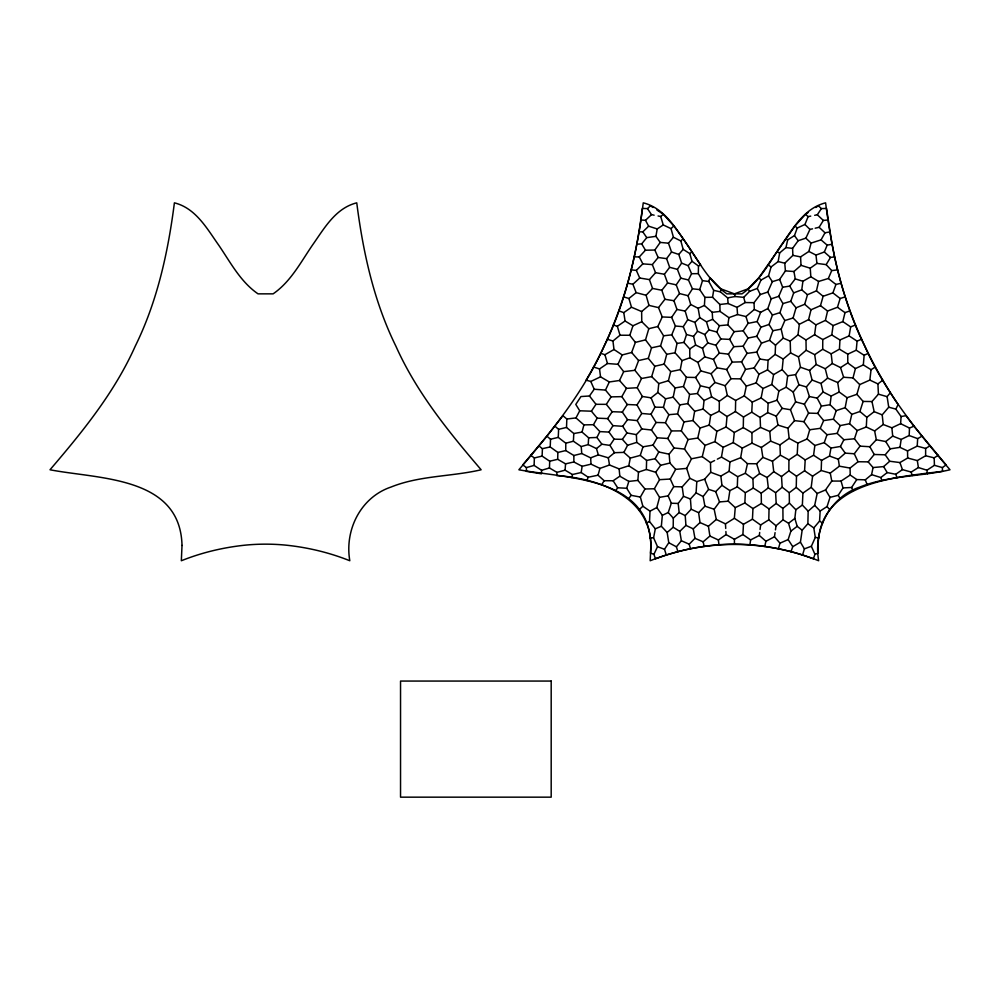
<?xml version="1.0" encoding="UTF-8"?>
<svg xmlns="http://www.w3.org/2000/svg" width="1000" height="1000" viewBox="0 0 1000 1000"><rect width="100%" height="100%" fill="white"/><g stroke="black" fill="none" stroke-linecap="round" stroke-linejoin="round"><path stroke-width="1.5" d="M868.175 461.875L874.212 454.487L885.2 454.8L889.737 461.25L899.938 462.562L907.663 458.025L917.325 460.575L925.625 455.763L925.638 448.425L930.175 445.75L946.112 464.913L942.4 467.575L934.425 465.325L926.938 470.213L918.388 467.55L911.225 472.062L902.425 469.625L895.763 474.275L887.175 472.575L883.637 466.6L873.05 467.55L868.175 461.875L858.012 461.737L850.062 468.075L839.388 466.188L830.263 473.113L821.188 470.5L812.588 476.188L811.2 487.325L802.925 493.1L802.362 505.05L808.162 511.188L807.875 523.688L802.15 530.237L800.425 542.163L804.375 548.862L802.562 555.037L813.4 558.775L814.938 554.338L811.375 546.263L815.3 537.413L813.8 527.938L807.875 523.688M691.462 458.8L702.262 456.637L710.5 462.625L710.713 472.275L704.663 479.188L696.8 481.587L689.837 478.3L686.688 468.4L691.462 458.8L684.5 449.05L674.05 447.962L667.788 438.488L657.1 437.8L651.45 430.012L641.812 428.938L636.375 434.637L636.737 442.388L643 446.812L653 445.112L658.775 452L655.1 458.738L646.612 460.438L640.275 455.4L630.288 458.1L623.875 452.388L614.5 452.7L608.312 457.825L598.362 454.9L590.638 457.85L581.737 453.525L573.862 455.513L565.737 450.55L565.788 443.2L558.263 437.4L550.538 439.212L546.838 436.175L522.75 464.913L526.45 467.575L534.113 465.425L541.6 470.312L549.45 467.962L556.938 472.362L565.087 470.175L572.438 474.525L581.175 472.525L588.15 477.225L598.025 475.213L604.175 480.712L613.138 480.75L619.825 476.213L619.138 468.9L609.513 465L599.95 468.387L591.025 464.162L582.125 466.3L573.862 461.975L565.562 463.85L557.688 459.312L549.712 461.225L542.112 456.1L534.362 457.95L530.625 455.262M802.15 530.237L797.2 526.325L794.85 518.45L795.825 509.725L789.4 503.113L789.25 492.725L782.175 487.225L781.513 476.538L788.85 470.85L788.925 459.862L797.212 454.35L797.837 443.125L807.087 438.963L809.725 429.75L803.913 421.688L794.55 420.637L787.987 428.188L789.15 438.387L797.837 443.125M806.15 350.25L814.7 354.65L822.7 349.275L822.775 339.575L814.613 334.688L805.987 339.988L806.15 350.25L798.475 356.875L800.462 367.238L795.525 374.663L787.675 375.788L782.163 369.637L783.188 359.05L790.55 352.9L790.225 341.15L798 334.862L799.325 324.3L793.088 318L796.038 307.825L804.7 304.288L807.487 294.725L816.45 290.837L818.612 281.45L828.337 278.488L831.725 270.6L837.513 269.9C849.463 317.925 870.5 363.5 898.1 404.513L895.863 409.1L901.087 416.538L900.625 423.675L891.862 427.812L883.213 424.5L874.638 430.962L866.287 426.987L857.188 430.538L854.475 438.787L860.05 446.138L869.825 446.725L876.325 439.75L874.638 430.962M702.262 456.637L705.025 445.387L714.95 441.625L716.875 431.337L726.075 426.962L727.013 416.525L719.237 411.2L719.325 401.275L727.337 395.513L735.662 400.438L744.262 395.887L746.3 386.125L740.525 378.875L731.012 378.725L725.188 385.725L727.337 395.513M670.312 479.038L659.55 479.675L654.362 488.762L644.987 488.988L640.375 497.062L642.862 506.225L650.013 511.175L649.513 521.538L655.312 528.825L653.587 537.825L657.513 546.675L653.925 554.338L655.45 558.775L666.3 555.037L664.513 549.288L668.775 542.712L667.163 532.475L673.213 527.225L673.3 518.175L668.25 512.513L671.312 503.237L668.15 495.85L673.737 486.637L670.312 479.038L675.65 469.363L686.688 468.4M812.55 228.825L809.938 229.438L805.863 238.15L798.138 240.725L792.588 248.375L792.887 255.375L784.775 263.2L785.413 270.887L779.65 279.4L772.337 281.663L767.763 292.05L771.2 298.863L767.85 308.55L760.625 312.3L757.1 321.562L748.075 323.387L743.188 330.812L734.137 331.65L727.875 324.888L719.425 325.688L712.638 319.375L712.237 312.325L704.4 305.462L704.925 297.35L699.725 289.587L702.5 280.663L698.337 273.65L698.462 265.988L691.988 261.275L689.825 253.637L683.162 249.35L680.85 240.963L673.425 237.25L671.025 228.637L663.25 224.925L660.713 216.513L658.075 215.975M717.337 459.15L721.45 457.075L723.15 447.325L733.263 442.587L734.287 432.512L743.275 427.587L743.475 417.038L735.425 411.525L735.662 400.438M802.925 493.1L796.237 487.375L796.5 476.188L804.575 470.788L805.2 459.925L813.575 455.262L814.85 445.513L807.087 438.963M775.462 529.888L776.05 525.763L768.787 519.825L769.038 508.938L776.188 503.45L775.625 492.688L782.175 487.225M526.45 467.575L526.362 471.337L541.475 473.812L541.6 470.312M557.688 459.312L557.863 452.463L550.2 446.938L542.413 448.663L538.675 445.75M619.138 468.9L628.775 465.775L638.5 472.088L646.35 469.462L646.612 460.438M534.113 465.425L534.362 457.95M760.062 529.475L760.612 525L752.45 519.2L752.962 508.575L744.85 502.962L745.325 492.725L737.312 486.838L737.663 476.688L729.112 471.3L720.85 476.087L710.713 472.275M821.188 470.5L821.538 460.425L813.575 455.262M614.5 452.7L609.975 445.4L601.888 444.212L596.925 437.488L588.638 437.775L582.038 432.075L573.787 433.525L566.512 427.438L566.838 419.012L562.913 415.675L546.838 436.175M549.45 467.962L549.712 461.225M743.475 417.038L751.737 412.175L752.288 402.113L761.125 397.95L762.95 388.512L771.8 384.487L773.6 374.6L767.562 369.888L768.088 360.275L775.163 354.4L775.525 345.213L783.225 338.1L781.162 329.162L784.85 320.525L793.088 318M542.112 456.1L542.413 448.663M876.325 439.75L885.75 441.55L892.712 436.087L901.162 439.45L909.175 435.525L909.488 428.038L913.913 426.213L930.175 445.75M558.263 437.4L558.6 429.325L554.95 426.213M942.4 467.575L942.5 471.337C891.875 477.638 813.325 482.812 818.325 553.1L814.938 554.338M550.2 446.938L550.538 439.212M598.362 454.9L596.462 448.587L588.212 444.588L581.225 446.575L573.4 441.225L573.787 433.525M751.988 443.15L761.363 447.475L762.85 457.362L756.637 463.775L747.487 463.663L740.662 457.725L742.3 448.125L751.988 443.15L751.95 432.7L760.512 427.413L760.1 417.45L767.675 412.612L768.15 403.188L761.125 397.95M725.9 531.525L726.075 534.587L734.425 539.3L742.9 534.538L743.462 524.263L752.45 519.2M822.7 349.275L831.175 353.837L839.438 349.175L839.95 339.963L831.762 334.938L822.775 339.575M866.287 426.987L866.825 417.337L874.163 411.662L882.212 414.85L883.213 424.5M813.8 527.938L819.562 521.075L820.15 511.025L814.688 505.387L817.163 493.488L825.562 489.938L831.762 481.05L830.263 473.113M885.2 454.8L890.238 448.85L899.975 447.35L907.537 450.913L917.212 446.125L917.675 438.638L922.013 436.175M588.212 444.588L588.638 437.775M802.562 555.037C762.375 542.238 718.688 540.938 677.887 551.688L676.425 546.812L681.363 540.737L679.775 531.375L685.925 525.375L685.225 515.612L691.188 509.225L690.425 499L696.087 492.863L696.8 481.587M556.938 472.362L556.7 475.625C601.175 478.375 655.713 498.938 650.525 553.1L653.925 554.338M565.087 470.175L565.562 463.85M644.987 488.988L637.875 480.4L638.5 472.088M734.362 518.3L735.25 507.625L728.275 501.188L719.538 501.938L714.163 509.25L716.3 519.462L725.462 523.862L734.362 518.3L743.462 524.263M853.012 377.9L843.625 377.262L837.725 382.562L839.2 392.013L847.075 397.713L856.912 394.312L859.712 384.6L853.012 377.9L855.425 368.562L863.325 364.9L864.137 355.3L868.275 353.3M729.112 471.3L729.925 461.938L740.662 457.725M667.163 532.475L661.35 526.25L662.337 515.337L656.8 507.55L659.538 497.337L654.362 488.762M839.438 349.175L847.763 354.175L856.237 350.2L857.087 341.138L861.625 339.225M716.875 431.337L709.237 425.087L710.662 415.4L703.15 409.05L704.038 400.487L697.362 393.512L689.613 394.4L683.475 386.488L686.375 377.287L680.263 369.637L682.025 360.613L675.037 352.762L677.025 343.425L671.737 334.862L675.387 326.012L671.65 317.362L676.95 309.45L673.925 300.712L679.488 293.55L676.225 284.85L680.8 278.15L677.4 269.35L669.65 267.312L666.6 258.65L671.525 252L668.475 243.188L673.425 237.25M657.85 392.488L658.775 383.6L651.675 376.625L641.488 378.5L637.225 387.725L642.362 396.463L651.087 397.85L657.85 392.488L665.612 398.812L673.2 397.163L679.762 404.9L677.6 413.925L683.988 421.912L681.338 430.887L688.05 439.538L684.5 449.05M859.712 384.6L869.85 380.075L871.05 369.712L875.375 367M764.688 546.462L765.925 541.263L759.325 535.45L759.688 532.463M847.075 397.713L845.15 407.688L836.188 410.625L830.062 404.725L831.162 396.075L839.2 392.013M814.613 334.688L815.875 324.875L825.387 320.412L827.575 311.038L837.463 307.262L840.15 298.5L845.212 296.875M794.55 420.637L790.462 409.725L782.175 408.35L777.038 400.225L778.863 390.95L786.175 387.212L787.675 375.788M754.025 302.675L745.113 302.55L737.013 307.362L728.15 303.525L727.613 297.887L720.438 291.887L720.85 288.85L709.938 277.65L708.812 281.488L713.662 290.325L712.55 297.262L719.85 304.475L720.05 311.413L728.913 317.663L737.575 314.55L745.975 316.55L754.312 309.475L754.025 302.675L760.288 294.538L767.763 292.05M807.487 294.725L801.737 289.837L802.925 281.262L810.837 276.762L818.612 281.45M727.875 324.888L728.913 317.663M749.9 544.875L750.612 539.925L759.325 535.45M778.4 548.8L779.987 543.175L774.475 536.763L775.062 532.638M831.762 334.938L833.112 325.588L842.825 321.6L845 312.638L850.025 310.837M641.488 378.5L634.888 370.3L623.688 371.65L619.525 380.487L609.312 381.975L600.538 376.838L590.775 381.45L586.075 380.175C617.312 327.912 635.4 268.762 642.325 208.463L647.45 208.575L650.475 205.812L653.05 207.5M899.975 447.35L901.162 439.45M728.275 501.188L729.875 490.637L737.312 486.838M581.175 472.525L582.125 466.3M571.9 477.713L572.438 474.525M839.95 339.963L849.125 335.913L850.65 326.887L855.512 325M727.613 297.887L735.075 296.512L743.7 297.35L749.6 291.35L757.288 288.412L760.95 280.113L768.538 275.85L771.075 266.962L778.162 261.55L779.65 252.938L785.962 247.587L787.663 239.9L794.475 235.588L797.225 228.05L804.95 224.462L808.112 216.65L810.738 216.112M668.475 243.188L660.225 242.413L655.913 236.325L657.212 228.938L663.25 224.925M821.538 460.425L829.525 456.062L830.95 448.062L824.237 442.663L814.85 445.513M705.025 445.387L697.763 438.038L700.075 428.025L693 420.55L694.663 411.262L687.8 403.6L689.613 394.4M628.775 465.775L630.288 458.1M673.2 397.163L675.1 387.938L668.425 380.712L670.688 371.613L664.15 364.113L666.725 354.3L660.562 345.887L663.587 335.788L657.825 326.525L662.237 316.95L658.525 307.613L648.988 305.4L641.637 311.537L641.762 321.712L648.812 328.675L657.825 326.525M850.062 468.075L850.225 475.025L856.762 479.562L865.3 479.837L871.6 474.637L873.05 467.55M737.663 476.688L745.3 473.275L747.487 463.663M857.188 430.538L849.6 423.725L851.8 414.35L859.912 411.5L863.112 401.438L856.912 394.312M799.325 324.3L808.587 319.613L811.012 309.775L820.475 305.663L823.125 296.275L832.9 292.887L835.938 284.475L841.05 283.225M677.6 413.925L668.875 414.688L663.45 407.312L665.612 398.812M582.038 432.075L583.913 424.888L575.988 417.912L566.838 419.012M792.887 255.375L800.588 256.887L808.888 251.438L811.087 243.088L821.05 239.875L825 232.8L830.113 231.875L826.525 208.463L821.4 208.575L818.375 205.812L815.8 207.5M598.025 475.213L599.95 468.387M651.675 376.625L654.788 366.25L648.312 358.363L651.513 347.825L645.525 339.875L648.812 328.675M640.375 497.062L631.125 495.325L626.7 488.25L628.837 481.4L637.875 480.4M640.275 455.4L643 446.812M746.3 386.125L756.137 382.912L758.95 374.175L767.562 369.888M820.15 511.025L827.075 506.538L830.025 497.362L825.562 489.938M779.987 543.175L788.15 539.575L790.875 531.138L788.538 523.263L783 519.812L782.887 508.4L789.4 503.113M629.825 335.262L620.025 335.225L612.938 341.025L614 349.5L622.212 354.938L631.638 352.5L635.363 342.388L629.825 335.262L632.938 325.788L641.762 321.712M725.188 385.725L714.963 382.475L711.125 373.75L700.763 370.875L697.962 362.438L689.825 357.8L689.737 348.95L683.938 342.425L686.513 334.538L683.263 326.7L687.725 319.675L685.163 311.075L690.725 304.5L688.075 295.712L692.438 288.812L688.438 279.962L691.55 273.712L688.15 265.688L681.625 263.125L678.8 254.425L671.525 252M784.85 320.525L779.963 312.625L782.925 303.587L778.775 296.312L782.65 287.238L779.65 279.4M809.725 429.75L820.25 428.338L823.65 420.588L833.388 419.175L836.188 410.625M740.525 378.875L745.55 369.412L754.137 367.912L759.85 359.05L756.787 352.075L761.55 343.137L769.525 340.312L772.862 330.7L769.05 324.462L772.45 315.025L779.963 312.625M782.925 303.587L790.763 301.312L793.688 292.887L789.725 286.1L795.25 278.888L793.95 271.512L801.012 265.325L800.588 256.887M824.237 442.663L827 434.712L837.175 433.375L843.9 439.738L854.475 438.787M790.975 551.688L792.75 546.688L800.425 542.163M586.962 480.562L588.15 477.225M634.888 370.3L638.6 360.538L648.312 358.363M837.175 433.375L840.163 425.6L849.6 423.725M697.362 393.512L700.425 385.8L695.588 377.488L686.375 377.287M769.05 324.462L760.913 327.238L756.762 336.3L748.062 338.062L743.15 346.2L733.825 346.688L729.7 339.387L720.85 338.95L716.838 332.013L719.425 325.688M808.888 251.438L815.987 255.087L824.325 252.013L827.175 245.15L832.087 244.213L830.113 231.875M681.338 430.887L671.525 430.938L665.45 422.725L668.875 414.688M623.688 371.65L617.975 364.312L622.212 354.938M665.45 422.725L656.075 422.475L650.987 414.275L641.75 413.462L636.987 404.938L627.25 404.5L621.85 396.65L611.1 396.875L605.487 390.075L609.312 381.975M667.788 438.488L671.525 430.938M823.65 420.588L817.775 413.4L821.388 406.087L817.175 398.125L809.388 396.538L806.363 386.938L798.925 384.762L795.525 374.663M596.925 437.488L599.85 431.6L608.962 432.088L614.125 439.162L622.375 439.35L627.6 445.262L636.737 442.388M830.95 448.062L840.45 446.463L843.9 439.738M575.988 417.912L579.725 410.775L575.8 404.425L580.95 396.55L589.462 395.988L594.212 389.237L605.487 390.075M623.875 452.388L627.6 445.262M803.913 421.688L808.55 413.088L804.375 404.188L795.65 401.875L793.213 392.05L786.175 387.212M650.987 414.275L654.938 407.15L651.087 397.85M621.85 396.65L626.45 388.35L637.225 387.725M653 445.112L657.1 437.8M583.913 424.888L593.45 424.7L597.188 418.162L607.612 418.6L612.975 425.637L622.737 426.312L626.975 432.95L636.375 434.637M729.7 339.387L734.137 331.65M801.012 265.325L810.238 268.212L816.925 263.412L826.162 264.613L830.487 257.438L834.513 256.9L837.513 269.9M651.45 430.012L656.075 422.475M815.175 228.212L819.112 227.288L823.337 220.438L828.337 219.938M608.962 432.088L612.975 425.637M601.712 484.637L604.175 480.712M636.987 404.938L642.362 396.463M589.462 395.988L595.975 404.3L606.337 404.35L611.1 396.875M641.812 428.938L637.2 420.588L641.75 413.462M606.337 404.35L612.188 411.7L622.337 412.075L627.25 404.5M830.025 497.362L838.2 495.312L843.025 487.925L851.612 487.475L856.762 479.562M731.012 378.725L726.688 369.525L732.212 362.113L741.575 361.838L747.087 353.375L756.787 352.075M804.375 404.188L809.388 396.538M814.688 215.3L817.312 214.762L821.4 208.575M790.462 409.725L795.65 401.875M579.725 410.775L591.4 411.2L595.975 404.3M607.612 418.6L612.188 411.7M609.975 445.4L614.125 439.162M720.85 288.85L734.425 293.85L748.012 288.85L758.925 277.65L794.987 225.95L805.5 214.262L808.075 212.575M615.825 490.513L617.65 487.788L626.7 488.25M677.4 269.35L681.625 263.125M634.338 256.9L639.288 256.913L645.462 250.2L654.837 250.037L660.225 242.413M622.375 439.35L626.975 432.95M622.737 426.312L627.525 419.65L637.2 420.588M659.55 479.675L655.675 472.262L660.7 465.288L669.9 463.025L675.65 469.363M697.962 362.438L704.788 356.875L713.475 359.363L719.338 353.1L728.413 354.137L733.825 346.688M628.612 498.775L631.125 495.325M673.3 518.175L679.15 512.55L678.2 503.45L683.5 496.287L682.212 486.863L689.837 478.3M690.462 548.8L689.212 544.2L694.95 538.325L693.263 528.862L700.013 522.562L698.625 512.688L704.912 506.175L703.138 496.562L708.575 489.35L704.663 479.188M676.225 284.85L667.588 282.987L664.412 274.25L669.65 267.312M787.987 428.188L777.987 425.112L776.263 416.175L782.175 408.35M839.388 466.188L838.3 459.225L845.25 453.137L854.287 453.762L860.05 446.138M658.525 307.613L664.912 299.288L661.838 290.262L667.588 282.987M704.788 356.875L702.537 348.338L695.638 345.05L693.562 336.375L697.513 331.262L694.938 322.4L687.725 319.675M695.588 377.488L700.763 370.875M793.213 392.05L798.925 384.762M719.338 353.1L715.913 345.238L720.85 338.95M669.9 463.025L669.125 454.162L674.05 447.962M636.775 244.213L641.688 243.875L646.75 237.638L655.913 236.325M631.35 269.9L636.35 270.387L642.825 263.863L652.325 264.6L658.162 257.488L666.6 258.65M882.212 414.85L888.725 407.2L887.113 396.65L890.375 392.688M806.363 386.938L812.087 380.05L809.587 370.438L800.462 367.238M678.8 254.425L683.162 249.35M688.15 265.688L691.988 261.275M715.913 345.238L707.812 342.962L704.85 334.55L708.938 329.888L706.45 321.812L699.775 317.613L698.138 308.312L690.725 304.5M863.112 401.438L871.975 401.538L878.425 394.175L877.913 383.9L882.788 380.175M627.8 283.225L632.913 284.237L639.725 278.025L649.425 279.613L655.537 272.7L664.412 274.25M648.988 305.4L646.1 295.262L652.55 288.438L661.838 290.262M817.175 398.125L823.075 391.962L821.012 383.475L812.087 380.05M702.537 348.338L707.812 342.962M708.575 489.35L715.713 491.637L721.95 485.288L720.85 476.087M711.125 373.75L717.025 367.812L726.688 369.525M680.85 240.963L683.15 238.675L673.863 225.95L663.363 214.262L656.925 210.037M694.938 322.4L699.775 317.613M700.425 385.8L709.425 387.9L714.963 382.475M638.737 231.875L642.8 231.838L648.65 226.188L657.212 228.938M671.025 228.637L673.863 225.95M640.525 219.938L645.487 220.312L651.5 214.638L654.137 215.175M639.075 509.75L642.862 506.225M809.587 370.438L816.15 364.475L814.7 354.65M808.162 511.188L814.688 505.387M775.625 492.688L768.325 487.863L767.113 477.525L773.75 471.65L772.513 461.262L780.35 455.163L779.95 444.9L789.15 438.387M689.825 253.637L691.9 251.8M883.637 466.6L889.737 461.25M718.962 544.875L718.375 539.975L709.887 536.05L708.425 526.263L716.3 519.462M704.175 546.462L703.162 541.812L709.887 536.05M776.05 525.763L783 519.812M660.713 216.513L663.363 214.262M623.638 296.875L628.913 298.488L636.15 292.638L646.1 295.262M596.462 448.587L601.888 444.212M821.012 383.475L827.625 378.137L837.725 382.562M761.363 447.475L770.612 441.112L769.812 431.512L777.987 425.112M871.6 474.637L880.85 477.525L887.175 472.575M769.038 508.938L761.375 503.488L761.225 493.2L753.288 488.05L752.925 478.738L759.65 473.55L767.113 477.525M789.25 492.725L796.237 487.375M788.538 523.263L794.85 518.45M790.875 531.138L797.2 526.325M816.15 364.475L825.263 368.75L832.288 363.488L831.175 353.837M761.225 493.2L768.325 487.863M795.825 509.725L802.362 505.05M718.375 539.975L726.075 534.587M618.825 310.837L623.775 312.625L631.5 307.225L641.637 311.537M613.35 325L617.337 326.3L625.075 321L623.775 312.625M593.475 367L599.525 368.925L607.463 363.525L617.975 364.312M689.737 348.95L695.638 345.05M831.762 481.05L841.05 481.075L850.225 475.025M832.288 363.488L840.55 367.575L847.775 362.938L847.763 354.175M760.612 525L768.787 519.825M925.625 455.763L934.175 457.85L938.238 455.262M752.962 508.575L761.375 503.488M727.013 416.525L735.425 411.525M745.325 492.725L753.288 488.05M773.6 374.6L782.163 369.637M600.575 353.3L604.938 354.712L614 349.5M650.013 511.175L656.8 507.55M765.925 541.263L774.475 536.763M710.5 462.625L714.6 460.538M710.662 415.4L719.237 411.2M698.462 265.988L700.638 264.925L683.15 238.675M735.25 507.625L744.85 502.962M646.25 523.088L649.513 521.538M662.337 515.337L668.25 512.513M704.038 400.487L711.637 396.912L719.325 401.275M698.138 308.312L704.4 305.462M655.312 528.825L661.35 526.25M706.45 321.812L712.638 319.375M793.688 292.887L801.737 289.837M804.375 548.862L811.375 546.263M682.025 360.613L689.825 357.8M771.2 298.863L778.775 296.312M768.15 403.188L777.038 400.225M700.075 428.025L709.237 425.087M658.775 383.6L668.425 380.712M666.3 555.037L677.887 551.688M565.788 443.2L573.4 441.225M694.663 411.262L703.15 409.05M635.363 342.388L645.525 339.875M557.863 452.463L565.737 450.55M558.6 429.325L566.512 427.438M654.788 366.25L664.15 364.113M651.513 347.825L660.562 345.887M670.688 371.613L680.263 369.637M772.862 330.7L781.162 329.162M666.725 354.3L675.037 352.762M901.087 416.538L905.95 415.675L913.913 426.213M675.1 387.938L683.475 386.488M659.538 497.337L668.15 495.85M782.65 287.238L789.725 286.1M679.762 404.9L687.8 403.6M821.388 406.087L830.062 404.725M688.05 439.538L697.763 438.038M683.988 421.912L693 420.55M677.025 343.425L683.938 342.425M712.237 312.325L720.05 311.413M719.85 304.475L728.15 303.525M663.587 335.788L671.737 334.862M704.925 297.35L712.55 297.262M691.55 273.712L698.337 273.65M649.9 537.85L653.587 537.825M654.938 407.15L663.45 407.312M673.737 486.637L682.212 486.863M671.312 503.237L678.2 503.45M808.55 413.088L817.775 413.4M662.237 316.95L671.65 317.362M785.413 270.887L793.95 271.512M675.387 326.012L683.263 326.7M692.438 288.812L699.725 289.587M785.962 247.587L792.588 248.375M815.3 537.413L818.962 537.85M702.5 280.663L708.812 281.488M759.85 359.05L768.088 360.275M664.912 299.288L673.925 300.712M676.95 309.45L685.163 311.075M658.775 452L669.125 454.162M713.662 290.325L720.438 291.887M680.8 278.15L688.438 279.962M778.162 261.55L784.775 263.2M679.488 293.55L688.075 295.712M686.513 334.538L693.562 336.375M888.725 407.2L895.863 409.1M708.938 329.888L716.838 332.013M917.212 446.125L925.638 448.425M878.425 394.175L887.113 396.65M646.35 469.462L655.675 472.262M795.25 278.888L802.925 281.262M607.238 339.225L612.938 341.025M704.912 506.175L714.163 509.25M829.525 456.062L838.3 459.225M909.175 435.525L917.675 438.638M657.513 546.675L664.513 549.288M683.5 496.287L690.425 499M770.612 441.112L779.95 444.9M762.85 457.362L772.513 461.262M767.675 412.612L776.263 416.175M776.95 251.8L779.65 252.938M694.95 538.325L703.162 541.812M783.225 338.1L790.225 341.15M700.013 522.562L708.425 526.263M760.512 427.413L769.812 431.512M681.363 540.737L689.212 544.2M697.513 331.262L704.85 334.55M754.312 309.475L760.625 312.3M691.188 509.225L698.625 512.688M869.85 380.075L877.913 383.9M685.925 525.375L693.263 528.862M900.625 423.675L909.488 428.038M790.55 352.9L798.475 356.875M679.15 512.55L685.225 515.612M823.075 391.962L831.162 396.075M696.087 492.863L703.138 496.562M668.775 542.712L676.425 546.812M780.35 455.163L788.925 459.862M721.45 457.075L729.925 461.938M619.825 476.213L628.837 481.4M775.163 354.4L783.188 359.05M743.275 427.587L751.95 432.7M625.075 321L632.938 325.788M733.263 442.587L742.3 448.125M785.7 238.675L787.663 239.9M863.325 364.9L871.05 369.712M751.737 412.175L760.1 417.45M773.75 471.65L781.513 476.538M673.213 527.225L679.775 531.375M798 334.862L805.987 339.988M856.237 350.2L864.137 355.3M849.125 335.913L857.087 341.138M819.562 521.075L822.6 523.088M825.387 320.412L833.112 325.588M804.575 470.788L812.588 476.188M721.95 485.288L729.875 490.637M842.825 321.6L850.65 326.887M726.075 426.962L734.287 432.512M714.95 441.625L723.15 447.325M797.212 454.35L805.2 459.925M788.85 470.85L796.5 476.188M742.9 534.538L750.612 539.925M768.213 264.925L771.075 266.962M837.463 307.262L845 312.638M745.3 473.275L752.925 478.738M808.587 319.613L815.875 324.875M847.775 362.938L855.425 368.562M776.188 503.45L782.887 508.4M820.475 305.663L827.575 311.038M832.9 292.887L840.15 298.5M744.262 395.887L752.288 402.113M828.337 278.488L835.938 284.475M816.45 290.837L823.125 296.275M769.525 340.312L775.525 345.213M756.137 382.912L762.95 388.512M859.912 411.5L866.825 417.337M821.05 239.875L827.175 245.15M804.7 304.288L811.012 309.775M824.325 252.013L830.487 257.438M805.5 214.262L808.112 216.65M771.8 384.487L778.863 390.95M819.112 227.288L825 232.8M817.312 214.762L823.337 220.438M794.987 225.95L797.225 228.05M805.863 238.15L811.087 243.088M820.25 428.338L827 434.712M833.388 419.175L840.163 425.6M804.95 224.462L809.938 229.438M845.15 407.688L851.8 414.35M811.2 487.325L817.163 493.488M826.162 264.613L831.725 270.6M593.45 424.7L599.85 431.6M619.525 380.487L626.45 388.35M631.638 352.5L638.6 360.538M655.1 458.738L660.7 465.288M827.075 506.538L829.775 509.75M591.4 411.2L597.188 418.162M758.925 277.65L760.95 280.113M790.763 301.312L796.038 307.825M754.137 367.912L758.95 374.175M840.45 446.463L845.25 453.137M794.475 235.588L798.138 240.725M767.85 308.55L772.45 315.025M756.762 336.3L761.55 343.137M622.337 412.075L627.525 419.65M642.8 231.838L646.75 237.638M757.1 321.562L760.913 327.238M743.188 330.812L748.062 338.062M647.45 208.575L651.5 214.638M768.538 275.85L772.337 281.663M788.15 539.575L792.75 546.688M613.138 480.75L617.65 487.788M748.012 288.85L749.6 291.35M885.75 441.55L890.238 448.85M641.688 243.875L645.462 250.2M838.2 495.312L840.238 498.775M869.825 446.725L874.212 454.487M743.15 346.2L747.087 353.375M645.487 220.312L648.65 226.188M741.575 361.838L745.55 369.412M639.288 256.913L642.825 263.863M757.288 288.412L760.288 294.538M728.413 354.137L732.212 362.113M854.287 453.762L858.012 461.737M851.612 487.475L853.037 490.513M654.837 250.037L658.162 257.488M636.35 270.387L639.725 278.025M590.775 381.45L594.212 389.237M713.475 359.363L717.025 367.812M652.325 264.6L655.537 272.7M632.913 284.237L636.15 292.638M865.3 479.837L867.138 484.637M715.713 491.637L719.538 501.938M649.425 279.613L652.55 288.438M899.938 462.562L902.425 469.625M895.763 474.275L896.963 477.713M880.85 477.525L881.9 480.562M840.55 367.575L843.625 377.262M756.637 463.775L759.65 473.55M745.975 316.55L748.075 323.387M617.337 326.3L620.025 335.225M628.913 298.488L631.5 307.225M841.05 481.075L843.025 487.925M604.938 354.712L607.463 363.525M743.7 297.35L745.113 302.55M911.225 472.062L912.15 475.625M825.263 368.75L827.625 378.137M709.425 387.9L711.637 396.912M734.425 293.85L735.075 296.512M871.975 401.538L874.163 411.662M832.087 244.213L834.513 256.9M608.312 457.825L609.513 465M917.325 460.575L918.388 467.55M599.525 368.925L600.538 376.838M926.938 470.213L927.387 473.812M815.987 255.087L816.925 263.412M891.862 427.812L892.712 436.087M737.013 307.362L737.575 314.55M581.225 446.575L581.737 453.525M810.238 268.212L810.837 276.762M590.638 457.85L591.025 464.162M725.462 523.862L725.725 528.462M934.175 457.85L934.425 465.325M907.537 450.913L907.663 458.025M734.425 539.3L734.425 544.312M573.862 455.513L573.862 461.975M182.013 545.45L181.337 560.75C200.9 552.9 221.537 547.863 242.463 545.45A67.912 21.65 0 0 1 288.675 545.45C309.613 547.863 330.238 552.9 349.812 560.75C344.425 530.062 360.688 497.238 391.012 487.05C419.775 475.45 451.325 476.737 481.138 469.775C448.575 431.712 416.587 392.45 395.962 346.325C373.825 301.425 363.062 252.2 356.75 202.838C335.45 208.113 324.175 228.525 312.413 245.2C300.65 262.387 290.688 281.762 273.113 293.85L258.025 293.85C240.45 281.762 230.487 262.387 218.738 245.2C206.962 228.525 195.7 208.113 174.4 202.838C168.088 252.2 157.325 301.425 135.175 346.325C114.562 392.45 82.575 431.712 50 469.775C99.162 479.225 180.3 476.262 182.013 545.45M650.863 545.45L650.188 560.75C669.762 552.9 690.387 547.863 711.325 545.45A67.912 21.65 0 0 1 757.537 545.45C778.462 547.863 799.1 552.9 818.662 560.75C813.275 530.062 829.55 497.238 859.862 487.05C888.625 475.45 920.188 476.737 950 469.775C917.425 431.712 885.438 392.45 864.825 346.325C842.675 301.425 831.912 252.2 825.6 202.838C804.3 208.113 793.037 228.525 781.263 245.2C769.513 262.387 759.55 281.762 741.975 293.85L726.888 293.85C709.312 281.762 699.35 262.387 687.588 245.2C675.825 228.525 664.55 208.113 643.25 202.838C636.938 252.2 626.175 301.425 604.038 346.325C583.413 392.45 551.425 431.712 518.862 469.775C567.337 478.625 649.538 476.737 650.863 545.45M551.188 681.062L400.538 681.062L400.538 797.163L551.188 797.163L551.188 681.062"/></g></svg>
